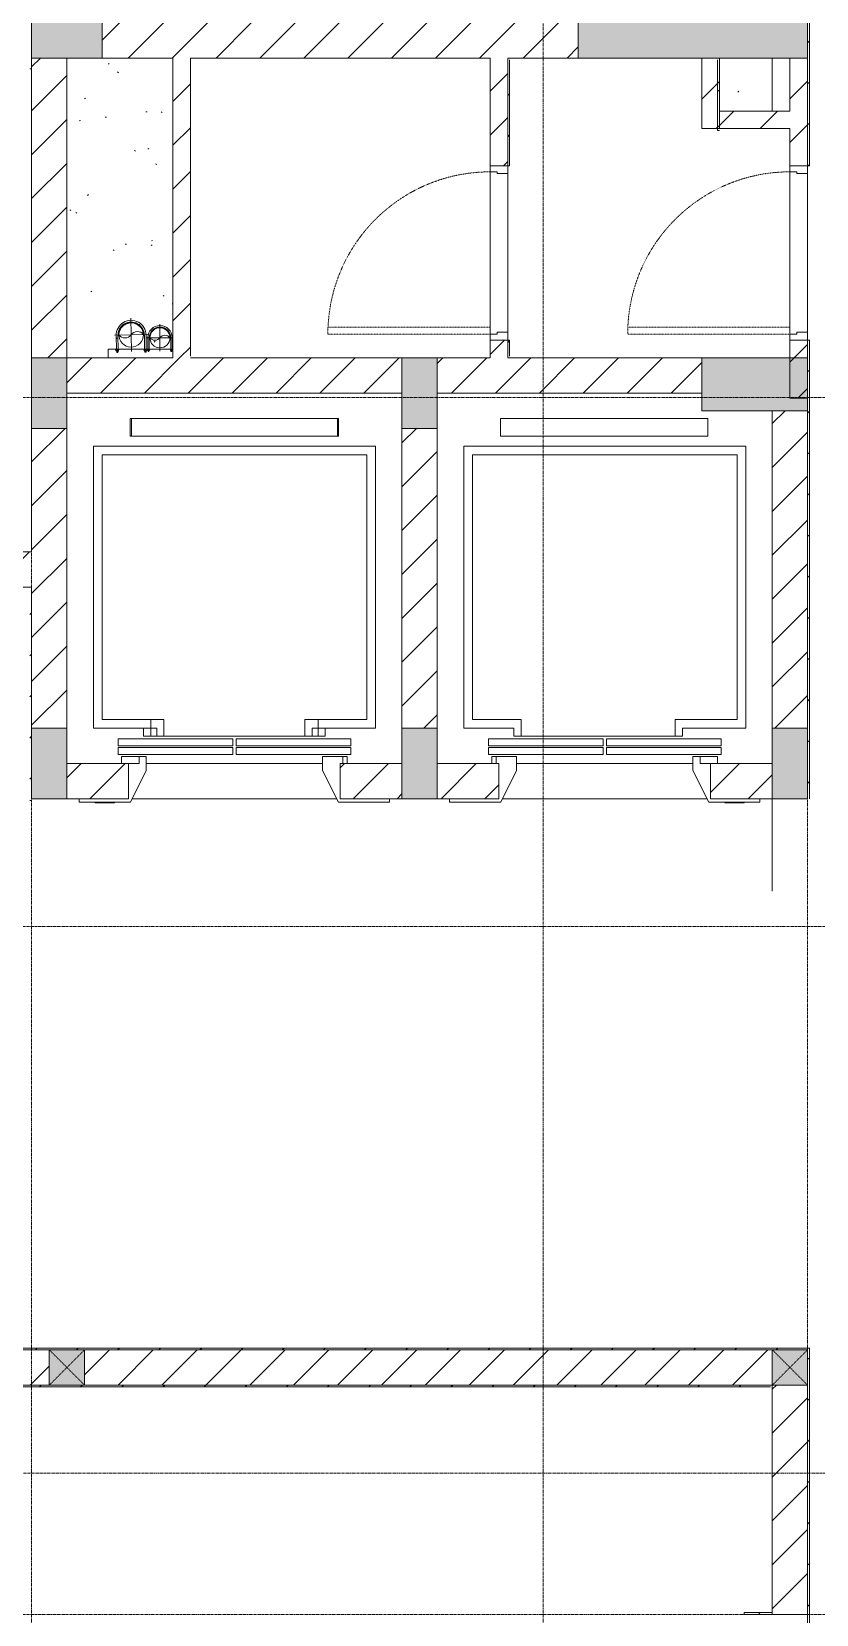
# Model space of a CAD drawing. Header units: millimetres. Extents: x 5356 to 209803, y -16346 to 109894.
# Drawn here: x 112053 to 116502, y 44537 to 53512 of the extents above; entities that cross this region are included whole.
import ezdxf

# ---------------------------------------------------------------- set-up
doc = ezdxf.new("R2010")
doc.units = ezdxf.units.MM
for name, pattern in [('Dash', [6, 3, -3]), ('Grid Line', [22.225, 12.7, -3.175, 3.175, -3.175]), ('IMPORT-CENTER _3_', [10.16, 6.35, -1.27, 1.27, -1.27]), ('IMPORT-Overhead', [3.96875, 2.38125, -1.5875]), ('NET VAN', [1.06, 0.53, -0.53])]:
    doc.linetypes.add(name, pattern=pattern)
for name, color, linetype, lineweight in [('0-1', 7, 'Continuous', 5), ('A-AREA-1', 30, 'IMPORT-Overhead', 9), ('A-CLNG-PATT', 13, 'Continuous', 9), ('A-DETL-GENF-2', 9, 'NET VAN', 9), ('A-DOOR', 31, 'Continuous', 9), ('A-DOOR-FRAM', 31, 'Continuous', 9), ('A-FLOR', 192, 'Continuous', 9), ('A-FLOR-1', 9, 'Continuous', 9), ('A-WALL', 113, 'Continuous', 9), ('A-WALL-3', 113, 'Continuous', 18), ('A-WALL-PATT-3', 111, 'Continuous', 9), ('G-IMPT', 8, 'Continuous', 9), ('G-IMPT-2', 8, 'IMPORT-CENTER _3_', 9), ('I-WALL-3', 2, 'Continuous', 18), ('M-EQPM', 50, 'Continuous', 9), ('S-COLS', 52, 'Continuous', 9), ('S-COLS-1', 254, 'Continuous', 5), ('S-COLS-2', 253, 'Continuous', 18), ('S-COLS-4', 52, 'Continuous', 18), ('S-COLS-5', 52, 'Dash', 9), ('S-COLS-HDLN', 52, 'Dash', 9), ('S-GRID-1', 1, 'Grid Line', 9)]:
    doc.layers.add(name, color=color, linetype=linetype, lineweight=lineweight)
pattern_1 = [(45, (0, 0), (-124.4508, 124.4508), [])]
pattern_2 = [(45, (0, 0), (-116.67262, 116.67262), [])]

# ---------------------------------------------------------------- blocks, each defined once
blk = doc.blocks.new('NCV_TKTC_KET CAU_rvt-1-TKCS_MB ĐỊNH VỊ MỐC TỌA ĐỘ CÔNG TRÌNH')
at = {"layer": 'S-COLS-1'}
for points in [[(115505.9, 53361.9), (116452.6, 53361.9), (116452.6, 53711.9), (115152.6, 53711.9), (115152.6, 53361.9)], [(112452.6, 53361.9), (112452.6, 53561.9), (112052.6, 53561.9), (112052.6, 53361.9)], [(112052.6, 51261.9), (112252.6, 51261.9), (112252.6, 51661.9), (112052.6, 51661.9)], [(114352.6, 51261.9), (114352.6, 51661.9), (114152.6, 51661.9), (114152.6, 51261.9), (114295.4, 51261.9)], [(116452.6, 51361.9), (116452.6, 51661.9), (115852.6, 51661.9), (115852.6, 51361.9)], [(112052.6, 49161.9), (112252.6, 49161.9), (112252.6, 49561.9), (112052.6, 49561.9)], [(114352.6, 49161.9), (114352.6, 49561.9), (114152.6, 49561.9), (114152.6, 49161.9), (114295.4, 49161.9)], [(116452.6, 49161.9), (116452.6, 49561.9), (116252.6, 49561.9), (116252.6, 49161.9)]]:
    blk.add_hatch(color=256, dxfattribs=at).paths.add_polyline_path(points)
at = {"layer": 'A-FLOR-1'}
blk.add_line((115952.6, 53061.9), (115952.6, 53361.9), dxfattribs=at)
at = {"layer": 'S-COLS-2'}
for p, q in [((115152.6, 53711.9), (115152.6, 53361.9)), ((116452.6, 53361.9), (116452.6, 53711.9)), ((112052.6, 53561.9), (112052.6, 53361.9)), ((112452.6, 53361.9), (112452.6, 53561.9)), ((112052.6, 53361.9), (112452.6, 53361.9)), ((115152.6, 53361.9), (116452.6, 53361.9)), ((112252.6, 51661.9), (112052.6, 51661.9)), ((112052.6, 51661.9), (112052.6, 51261.9)), ((112252.6, 51261.9), (112252.6, 51661.9)), ((114352.6, 51661.9), (114152.6, 51661.9)), ((114152.6, 51661.9), (114152.6, 51261.9)), ((114352.6, 51261.9), (114352.6, 51661.9)), ((115852.6, 51661.9), (115852.6, 51361.9)), ((116452.6, 51661.9), (115852.6, 51661.9)), ((116452.6, 51361.9), (116452.6, 51661.9)), ((115852.6, 51361.9), (116452.6, 51361.9)), ((112052.6, 51261.9), (112252.6, 51261.9)), ((114152.6, 51261.9), (114352.6, 51261.9)), ((112252.6, 49561.9), (112052.6, 49561.9)), ((112052.6, 49561.9), (112052.6, 49161.9)), ((112252.6, 49161.9), (112252.6, 49561.9)), ((114352.6, 49561.9), (114152.6, 49561.9)), ((114152.6, 49561.9), (114152.6, 49161.9)), ((114352.6, 49161.9), (114352.6, 49561.9)), ((116452.6, 49561.9), (116252.6, 49561.9)), ((116252.6, 49561.9), (116252.6, 49161.9)), ((116452.6, 49161.9), (116452.6, 49561.9)), ((112052.6, 49161.9), (112252.6, 49161.9)), ((114152.6, 49161.9), (114352.6, 49161.9)), ((116252.6, 49161.9), (116452.6, 49161.9))]:
    blk.add_line(p, q, dxfattribs=at)
blk = doc.blocks.new('FD_02 - FD_03 - FD_03-KY THUAT-900x2200mm-801877-TKCS_MB ĐỊNH VỊ MỐC TỌA ĐỘ CÔNG TRÌNH')
at = {"layer": 'A-DETL-GENF-2'}
for p, q in [((460, -50), (420, -50)), ((420, -50), (420, -970)), ((460, -970), (460, -50)), ((420, -970), (460, -970))]:
    blk.add_line(p, q, dxfattribs=at)
blk.add_arc((460, -50), 920, 180, 267.50809, dxfattribs=at)
at = {"layer": 'A-DOOR-FRAM'}
for p, q in [((-495, 50), (-450, 50)), ((-495, -50), (-495, 50)), ((-450, 50), (-450, -10)), ((450, 50), (495, 50)), ((450, -10), (450, 50)), ((495, 50), (495, -50)), ((-460, -50), (-495, -50)), ((-450, -10), (-460, -10)), ((-460, -10), (-460, -50)), ((460, -10), (450, -10)), ((460, -50), (460, -10)), ((495, -50), (460, -50))]:
    blk.add_line(p, q, dxfattribs=at)
blk = doc.blocks.new('Thang may HIEN - Dài x Rộng - 2000x2000-2402764-TKCS_MB ĐỊNH VỊ MỐC TỌA ĐỘ CÔNG TRÌNH')
at = {"layer": 'A-DOOR'}
for p, q in [((-440, -255), (-440, -300)), ((-400, -255), (-440, -255)), ((475, -255), (-400, -255)), ((-400, -350), (-400, -255)), ((475, -255), (515, -255)), ((475, -350), (475, -255)), ((515, -255), (515, -300)), ((-440, -300), (-800, -300)), ((-800, -300), (-800, -1900)), ((-400, -350), (-750, -350)), ((-750, -350), (-750, -1850)), ((750, -350), (475, -350)), ((800, -300), (515, -300)), ((750, -1850), (750, -350)), ((800, -1900), (800, -300)), ((-750, -1850), (750, -1850)), ((-800, -1900), (800, -1900)), ((590.8, -1955.4), (-584.2, -1955.4)), ((-584.2, -1955.4), (-584.2, -2055.4)), ((590.8, -2055.4), (590.8, -1955.4)), ((-584.2, -2055.4), (590.8, -2055.4))]:
    blk.add_line(p, q, dxfattribs=at)
blk = doc.blocks.new('TKTC_XREF_251221_MB TANG 1 - TKTC_XREF_260130_MB TANG 1_dwg_$cc-V328-TKCS_MB ĐỊNH VỊ MỐC TỌA ĐỘ CÔNG TRÌNH')
at = {"layer": 'G-IMPT'}
blk.add_circle((0, 0), 0.5, dxfattribs=at)
for centre, radius, start, end in [((0, 0), 0.5, 90, 270), ((0.188, 0.25), 0.313, 126.8699, 233.1301), ((-0.188, -0.25), 0.313, 306.8699, 53.1301)]:
    blk.add_arc(centre, radius, start, end, dxfattribs=at)
at = {"layer": 'G-IMPT-2'}
for p, q in [((-0.673, 0), (0.673, 0)), ((0, -0.673), (0, 0.638))]:
    blk.add_line(p, q, dxfattribs=at)
blk = doc.blocks.new('TKTC_XREF_251221_MB TANG 1 - TKTC_XREF_260130_MB TANG 1_dwg_CUM U_DN100-V329-TKCS_MB ĐỊNH VỊ MỐC TỌA ĐỘ CÔNG TRÌNH')
at = {"layer": 'G-IMPT'}
blk.add_hatch(color=256, dxfattribs=at).paths.add_polyline_path([(0, 61), (15.8, 58.9), (30.5, 52.8), (43.1, 43.1), (52.8, 30.5), (58.9, 15.8), (61, 0), (58.9, -15.8), (52.8, -30.5), (43.1, -43.1), (30.5, -52.8), (15.8, -58.9), (0, -61), (0, -57), (14.8, -55.1), (28.5, -49.4), (40.3, -40.3), (49.4, -28.5), (55.1, -14.8), (57, 0), (55.1, 14.8), (49.4, 28.5), (40.3, 40.3), (28.5, 49.4), (14.8, 55.1), (0, 57)])
for p, q in [((-79.1, 66.6), (-79.1, 63.4)), ((-76.6, 66.6), (-76.6, 63.4)), ((-74.6, 66.6), (-74.6, 63.4)), ((-72.7, 69.3), (-72.7, 60.7)), ((-66.9, 67.9), (-71.7, 67.9)), ((-66.9, 62.1), (-71.7, 62.1)), ((-66.9, 70.8), (-66.9, 72.7)), ((-65, 69), (0, 69)), ((-79.1, -63.4), (-79.1, -66.6)), ((-76.6, -63.4), (-76.6, -66.6)), ((-74.6, -63.4), (-74.6, -66.6)), ((-72.7, -60.7), (-72.7, -69.3)), ((-66.9, -62.1), (-71.7, -62.1)), ((-66.9, -67.9), (-71.7, -67.9)), ((-65, -69), (0, -69))]:
    blk.add_line(p, q, dxfattribs=at)
at = {"layer": 'G-IMPT', "flags": 128}
for points in [[(-72.7, 67.6), (-78.1, 67.6), (-78.1, 62.4), (-72.7, 62.4)], [(-71.7, 59.2), (-66.9, 59.2), (-66.9, 70.8), (-71.7, 70.8)], [(-65, 72.7), (-65, 57.3), (-66.9, 57.3), (-66.9, 59.2)], [(-65, 61), (0, 61), (0, 57)], [(-72.7, -62.4), (-78.1, -62.4), (-78.1, -67.6), (-72.7, -67.6)], [(-71.7, -70.8), (-66.9, -70.8), (-66.9, -59.2), (-71.7, -59.2)], [(-66.9, -59.2), (-66.9, -57.3), (-65, -57.3), (-65, -72.7), (-66.9, -72.7), (-66.9, -70.8)], [(-65, -61), (0, -61), (0, -57)]]:
    blk.add_lwpolyline(points, dxfattribs=at)
at = {"layer": 'G-IMPT'}
for centre, radius, start, end in [((-78.1, 66.6), 0.96, 90, 180), ((-78.1, 63.4), 0.96, 180, 270), ((-71.1, 69.3), 1.56, 112.61986, 247.38014), ((-67.9, 65), 4.8, 143.1301, 216.8699), ((-71.1, 60.7), 1.56, 112.61986, 247.38014), ((0, 0), 69, 270, 90), ((0, 0), 61, 270, 90), ((0, 0), 57, 270, 90), ((-78.1, -63.4), 0.96, 90, 180), ((-78.1, -66.6), 0.96, 180, 270), ((-71.1, -60.7), 1.56, 112.61986, 247.38014), ((-67.9, -65), 4.8, 143.1301, 216.8699), ((-71.1, -69.3), 1.56, 112.61986, 247.38014)]:
    blk.add_arc(centre, radius, start, end, dxfattribs=at)
blk = doc.blocks.new('TKTC_XREF_251221_MB TANG 1 - TKTC_XREF_260130_MB TANG 1_dwg_CUM U_DN100-4202115-TKCS_MB ĐỊNH VỊ MỐC TỌA ĐỘ CÔNG TRÌNH')
at = {"layer": 'G-IMPT'}
blk.add_hatch(color=256, dxfattribs=at).paths.add_polyline_path([(0, -61), (0, -57), (14.8, -55.1), (28.5, -49.4), (40.3, -40.3), (49.4, -28.5), (55.1, -14.8), (57, 0), (55.1, 14.8), (49.4, 28.5), (40.3, 40.3), (28.5, 49.4), (14.8, 55.1), (0, 57), (0, 61), (15.8, 58.9), (35.6, 48.9), (43.1, 43.1), (52.8, 30.5), (58.9, 15.8), (61, 0), (58.9, -15.8), (52.8, -30.5), (43.1, -43.1), (30.5, -52.8), (15.8, -58.9)])
for p, q in [((-79.1, 66.6), (-79.1, 63.4)), ((-76.6, 66.6), (-76.6, 63.4)), ((-74.6, 66.6), (-74.6, 63.4)), ((-72.7, 69.3), (-72.7, 60.7)), ((-66.9, 67.9), (-71.7, 67.9)), ((-66.9, 62.1), (-71.7, 62.1)), ((-65, 69), (0, 69)), ((-79.1, -63.4), (-79.1, -66.6)), ((-76.6, -63.4), (-76.6, -66.6)), ((-74.6, -63.4), (-74.6, -66.6)), ((-72.7, -60.7), (-72.7, -69.3)), ((-66.9, -62.1), (-71.7, -62.1)), ((-66.9, -67.9), (-71.7, -67.9)), ((-65, -69), (0, -69))]:
    blk.add_line(p, q, dxfattribs=at)
at = {"layer": 'G-IMPT', "flags": 128}
for points in [[(-72.7, 67.6), (-78.1, 67.6), (-78.1, 62.4), (-72.7, 62.4)], [(-71.7, 59.2), (-66.9, 59.2), (-66.9, 70.8), (-71.7, 70.8)], [(-66.9, 70.8), (-66.9, 72.7), (-65, 72.7), (-65, 57.3), (-66.9, 57.3), (-66.9, 59.2)], [(-65, 61), (0, 61), (0, 57)], [(-72.7, -62.4), (-78.1, -62.4), (-78.1, -67.6), (-72.7, -67.6)], [(-71.7, -70.8), (-66.9, -70.8), (-66.9, -59.2), (-71.7, -59.2)], [(-66.9, -59.2), (-66.9, -57.3), (-65, -57.3), (-65, -72.7), (-66.9, -72.7), (-66.9, -70.8)], [(-65, -61), (0, -61), (0, -57)]]:
    blk.add_lwpolyline(points, dxfattribs=at)
at = {"layer": 'G-IMPT'}
for centre, radius, start, end in [((-78.1, 66.6), 0.96, 90, 180), ((-78.1, 63.4), 0.96, 180, 270), ((-71.1, 69.3), 1.56, 112.61986, 247.38014), ((-67.9, 65), 4.8, 143.1301, 216.8699), ((-71.1, 60.7), 1.56, 112.61986, 247.38014), ((0, 0), 69, 270, 90), ((0, 0), 61, 270, 90), ((0, 0), 57, 270, 90), ((-78.1, -63.4), 0.96, 90, 180), ((-78.1, -66.6), 0.96, 180, 270), ((-71.1, -60.7), 1.56, 112.61986, 247.38014), ((-67.9, -65), 4.8, 143.1301, 216.8699), ((-71.1, -69.3), 1.56, 112.61986, 247.38014)]:
    blk.add_arc(centre, radius, start, end, dxfattribs=at)
blk = doc.blocks.new('TKTC_XREF_251221_MB TANG 1 - TKTC_XREF_260130_MB TANG 1_dwg_$cc-4202118-TKCS_MB ĐỊNH VỊ MỐC TỌA ĐỘ CÔNG TRÌNH')
at = {"layer": 'G-IMPT'}
blk.add_circle((0, 0), 0.5, dxfattribs=at)
for centre, radius, start, end in [((0, 0), 0.5, 90, 270), ((0.188, 0.25), 0.313, 126.8699, 233.1301), ((-0.188, -0.25), 0.313, 306.8699, 53.1301)]:
    blk.add_arc(centre, radius, start, end, dxfattribs=at)
at = {"layer": 'G-IMPT-2'}
for p, q in [((0, -0.673), (0, 0.673)), ((-0.673, 0), (0.673, 0))]:
    blk.add_line(p, q, dxfattribs=at)
blk = doc.blocks.new('TKTC_XREF_251221_MB TANG 1 - TKTC_XREF_260130_MB TANG 1_dwg-4202109-TKCS_MB ĐỊNH VỊ MỐC TỌA ĐỘ CÔNG TRÌNH')
at = {"layer": 'G-IMPT'}
for p, q in [((-91099.1, -348034.7), (-91099.1, -348044.7)), ((-90299, -349634.7), (-90664.7, -349634.7)), ((-90664.7, -349635), (-90664.7, -349684.7))]:
    blk.add_line(p, q, dxfattribs=at)
at = {"layer": 'G-IMPT', "flags": 128}
blk.add_lwpolyline([(-90299, -349634.7), (-90664.7, -349634.7), (-90664.7, -349684.7)], dxfattribs=at)
for name, p, xscale, yscale, zscale, rotation in [('TKTC_XREF_251221_MB TANG 1 - TKTC_XREF_260130_MB TANG 1_dwg_$cc-4202118-TKCS_MB ĐỊNH VỊ MỐC TỌA ĐỘ CÔNG TRÌNH', (-90535.1, -349553.4), 140.0000000000797, 140.0000000000797, 140.0000000000797, 271.0087957877644), ('TKTC_XREF_251221_MB TANG 1 - TKTC_XREF_260130_MB TANG 1_dwg_$cc-V328-TKCS_MB ĐỊNH VỊ MỐC TỌA ĐỘ CÔNG TRÌNH', (-90371.7, -349570.6), 114.0000000000649, 114.0000000000649, 114.0000000000649, 269.9277821117898)]:
    blk.add_blockref(name, p, dxfattribs=dict(xscale=xscale, yscale=yscale, zscale=zscale, rotation=rotation))
at = {"extrusion": (0, 0, -1), "xscale": 1.228070175438593, "yscale": 1.228070175438593, "zscale": -1.228070175438593, "rotation": 88.99120421064113}
blk.add_blockref('TKTC_XREF_251221_MB TANG 1 - TKTC_XREF_260130_MB TANG 1_dwg_CUM U_DN100-4202115-TKCS_MB ĐỊNH VỊ MỐC TỌA ĐỘ CÔNG TRÌNH', (90535, -349556.3), dxfattribs=at)
at = {"extrusion": (0, 0, -1), "zscale": -1, "rotation": 90.072217886616}
blk.add_blockref('TKTC_XREF_251221_MB TANG 1 - TKTC_XREF_260130_MB TANG 1_dwg_CUM U_DN100-V329-TKCS_MB ĐỊNH VỊ MỐC TỌA ĐỘ CÔNG TRÌNH', (90371.6, -349569.7), dxfattribs=at)
blk = doc.blocks.new('TKTC_XREF_251221_MB TANG 1 - TKTC_XREF_251221_MB TANG 1-2038492-TKCS_MB ĐỊNH VỊ MỐC TỌA ĐỘ CÔNG TRÌNH')
blk.add_blockref('TKTC_XREF_251221_MB TANG 1 - TKTC_XREF_260130_MB TANG 1_dwg-4202109-TKCS_MB ĐỊNH VỊ MỐC TỌA ĐỘ CÔNG TRÌNH', (169499.1, 384109.7))
blk = doc.blocks.new('Thang may HIEN - Dài x Rộng - 2000x2000-V340-TKCS_MB ĐỊNH VỊ MỐC TỌA ĐỘ CÔNG TRÌNH')
at = {"layer": 'A-DOOR'}
for p, q in [((-590, 120), (-880, 120)), ((-880, 120), (-880, 100)), ((-880, 100), (-600, 100)), ((-680, 124), (-790, 124)), ((-790, 124), (-790, 120)), ((-680, 120), (-680, 124)), ((-600, 100), (-600, -100)), ((-500, -60), (-590, 120)), ((590, 120), (500, -60)), ((880, 120), (590, 120)), ((600, -100), (600, 100)), ((600, 100), (880, 100)), ((880, 100), (880, 120)), ((-500, -140), (-500, -60)), ((500, -60), (500, -140)), ((-660, -190.4), (-660, -150.4)), ((-660, -150.4), (-10, -150.4)), ((-10, -150.4), (-660, -150.4)), ((-660, -150.4), (-660, -190.4)), ((-600, -100), (-640, -100)), ((-640, -100), (-640, -140)), ((-640, -140), (-540, -140)), ((-600, -100), (-540, -100)), ((-540, -100), (-540, -140)), ((-540, -140), (-500, -140)), ((-10, -150.4), (-10, -190.4)), ((-10, -190.4), (-10, -150.4)), ((660, -150.4), (10, -150.4)), ((10, -150.4), (10, -190.4)), ((10, -150.4), (10, -190.4)), ((660, -150.4), (10, -150.4)), ((500, -140), (615, -140)), ((615, -100), (600, -100)), ((615, -140), (615, -100)), ((640, -100), (615, -100)), ((615, -140), (640, -140)), ((640, -140), (640, -100)), ((660, -190.4), (660, -150.4)), ((660, -190.4), (660, -150.4)), ((-10, -190.4), (-660, -190.4)), ((-660, -190.4), (-10, -190.4)), ((-10, -200.4), (-660, -200.4)), ((-660, -200.4), (-660, -240.4)), ((-10, -200.4), (-660, -200.4)), ((-660, -200.4), (-660, -240.4)), ((-660, -240.4), (-10, -240.4)), ((-660, -240.4), (-10, -240.4)), ((-440, -255), (-440, -300)), ((-400, -255), (-440, -255)), ((475, -255), (-400, -255)), ((-400, -350), (-400, -255)), ((-10, -240.4), (-10, -200.4)), ((-10, -240.4), (-10, -200.4)), ((10, -190.4), (660, -190.4)), ((10, -190.4), (660, -190.4)), ((10, -200.4), (10, -240.4)), ((660, -200.4), (10, -200.4)), ((10, -200.4), (10, -240.4)), ((660, -200.4), (10, -200.4)), ((10, -240.4), (660, -240.4)), ((10, -240.4), (660, -240.4)), ((475, -255), (515, -255)), ((475, -350), (475, -255)), ((515, -255), (515, -300)), ((660, -240.4), (660, -200.4)), ((660, -240.4), (660, -200.4)), ((-440, -300), (-800, -300)), ((-800, -300), (-800, -1900)), ((-400, -350), (-750, -350)), ((-750, -350), (-750, -1850)), ((750, -350), (475, -350)), ((800, -300), (515, -300)), ((750, -1850), (750, -350)), ((800, -1900), (800, -300)), ((-750, -1850), (750, -1850)), ((-800, -1900), (800, -1900)), ((590.8, -1955.4), (-584.2, -1955.4)), ((-584.2, -1955.4), (-584.2, -2055.4)), ((590.8, -2055.4), (590.8, -1955.4)), ((-584.2, -2055.4), (590.8, -2055.4))]:
    blk.add_line(p, q, dxfattribs=at)
blk = doc.blocks.new('Thang may HIEN - Dài x Rộng - 2000x2000-2402870-TKCS_MB ĐỊNH VỊ MỐC TỌA ĐỘ CÔNG TRÌNH')
at = {"layer": 'A-DOOR'}
for p, q in [((-584.2, 1955.4), (-584.2, 2055.4)), ((-584.2, 2055.4), (590.8, 2055.4)), ((590.8, 2055.4), (590.8, 1955.4)), ((-800, 300), (-800, 1900)), ((-800, 1900), (800, 1900)), ((590.8, 1955.4), (-584.2, 1955.4)), ((800, 1900), (800, 300)), ((-750, 350), (-750, 1850)), ((-750, 1850), (750, 1850)), ((750, 1850), (750, 350)), ((-440, 300), (-800, 300)), ((-400, 350), (-750, 350)), ((-440, 255), (-440, 300)), ((-400, 350), (-400, 255)), ((475, 350), (475, 255)), ((750, 350), (475, 350)), ((515, 255), (515, 300)), ((800, 300), (515, 300)), ((-660, 200.4), (-660, 240.4)), ((-660, 240.4), (-10, 240.4)), ((-660, 240.4), (-10, 240.4)), ((-660, 200.4), (-660, 240.4)), ((-10, 200.4), (-660, 200.4)), ((-10, 200.4), (-660, 200.4)), ((-10, 190.4), (-660, 190.4)), ((-660, 190.4), (-660, 150.4)), ((-660, 190.4), (-10, 190.4)), ((-660, 150.4), (-660, 190.4)), ((-400, 255), (-440, 255)), ((475, 255), (-400, 255)), ((-10, 240.4), (-10, 200.4)), ((-10, 240.4), (-10, 200.4)), ((-10, 150.4), (-10, 190.4)), ((-10, 190.4), (-10, 150.4)), ((10, 200.4), (10, 240.4)), ((10, 240.4), (660, 240.4)), ((10, 240.4), (660, 240.4)), ((10, 200.4), (10, 240.4)), ((660, 200.4), (10, 200.4)), ((660, 200.4), (10, 200.4)), ((10, 150.4), (10, 190.4)), ((10, 190.4), (660, 190.4)), ((10, 190.4), (660, 190.4)), ((10, 150.4), (10, 190.4)), ((475, 255), (515, 255)), ((660, 240.4), (660, 200.4)), ((660, 240.4), (660, 200.4)), ((660, 190.4), (660, 150.4)), ((660, 190.4), (660, 150.4)), ((-660, 150.4), (-10, 150.4)), ((-10, 150.4), (-660, 150.4)), ((-640, 140), (-540, 140)), ((-640, 100), (-640, 140)), ((-600, 100), (-640, 100)), ((-600, 100), (-540, 100)), ((-600, -100), (-600, 100)), ((-540, 140), (-500, 140)), ((-540, 100), (-540, 140)), ((-500, 140), (-500, 60)), ((660, 150.4), (10, 150.4)), ((660, 150.4), (10, 150.4)), ((500, 140), (615, 140)), ((500, 60), (500, 140)), ((600, 100), (600, -100)), ((615, 100), (600, 100)), ((615, 140), (615, 100)), ((615, 140), (640, 140)), ((640, 100), (615, 100)), ((640, 140), (640, 100)), ((-500, 60), (-590, -120)), ((590, -120), (500, 60)), ((-880, -120), (-880, -100)), ((-880, -100), (-600, -100)), ((-590, -120), (-880, -120)), ((-790, -124), (-790, -120)), ((-680, -124), (-790, -124)), ((-680, -120), (-680, -124)), ((880, -120), (590, -120)), ((600, -100), (880, -100)), ((880, -100), (880, -120))]:
    blk.add_line(p, q, dxfattribs=at)
blk = doc.blocks.new('G1_SOF - BO TRU - 200x200-3050151-TKCS_MB ĐỊNH VỊ MỐC TỌA ĐỘ CÔNG TRÌNH')
at = {"layer": 'S-COLS-HDLN'}
for p, q in [((-100, 100), (100, -100)), ((100, 100), (-100, -100))]:
    blk.add_line(p, q, dxfattribs=at)

msp = doc.modelspace()

# ---------------------------------------------------------------- hatches: boundary and pattern name
at = {"layer": 'A-CLNG-PATT'}
h = msp.add_hatch(dxfattribs=at)
h.set_pattern_fill('FP_5', color=256, style=0, pattern_type=2)
h.set_pattern_definition([(37.5, (0, 0), (-17.8824, 546.968), [7.376, -424.107, 7.376, -475.204, -461.289]), (37.5, (0, 0), (-17.8824, 546.968), [-914.063, 7.376, -453.913]), (7.5, (0, 0), (502.3874, 801.1234), [7.376, -225.398, 7.376, -381.526, -149.032]), (7.5, (0, 0), (502.3874, 801.1234), [-621.676, 7.376, -141.656]), (327.5, (-349.16, 0), (884.0133, 1.6066), [7.376, -134.559, 7.376, -503.591, -667.095]), (327.5, (-349.16, 0), (884.0133, 1.6066), [-652.902, 7.376, -659.719]), (317.5, (-349.16, 0), (853.3503, 249.1463), [7.376, -63.591, 7.376, -327.591, -383.225]), (317.5, (-349.16, 0), (853.3503, 249.1463), [-405.935, 7.376, -375.849])])
h.paths.add_polyline_path([(112252.6, 51661.9), (112852.6, 51661.9), (112852.6, 53361.9), (112252.6, 53361.9), (112252.6, 51705.6)])
h.paths.add_polyline_path([(110552.6, 51811.9), (110552.6, 51861.9), (110302.6, 51861.9), (110302.6, 51811.9), (110321.9, 51811.9)])
h.paths.add_polyline_path([(116005.3, 53061.9), (116252.6, 53062.4), (116252.6, 53361.9), (115952.6, 53361.9), (115952.6, 53061.9)])
h.paths.add_polyline_path([(112052.6, 53311.9), (112052.6, 53311.9), (112052.6, 53361.9)])
at = {"layer": 'A-WALL-PATT-3'}
h = msp.add_hatch(dxfattribs=at)
h.set_pattern_fill('FP_8', color=256, style=0, pattern_type=2)
h.set_pattern_definition(pattern_2)
h.paths.add_polyline_path([(116462.6, 49161.9), (116462.6, 51761.9), (116452.6, 51761.9), (116452.6, 49161.9)])
h.paths.add_polyline_path([(116452.6, 52751.9), (116462.6, 52751.9), (116462.6, 53861.9), (116452.6, 53861.9), (116452.6, 53361.9)])
h.paths.add_polyline_path([(116452.6, 54951.9), (116462.6, 54951.9), (116462.6, 62061.9), (116452.6, 62061.9), (116452.6, 56635.3)])
h.paths.add_polyline_path([(116452.6, 63151.9), (116462.6, 63151.9), (116462.6, 70111.9), (116452.6, 70111.9), (116452.6, 64526.9)])
h = msp.add_hatch(dxfattribs=at)
h.set_pattern_fill('FP_1', color=256, style=0, pattern_type=2)
h.set_pattern_definition(pattern_1)
h.paths.add_polyline_path([(115152.6, 53361.9), (115152.6, 53561.9), (112452.6, 53561.9), (112452.6, 53361.9), (114752.6, 53361.9)])
h = msp.add_hatch(dxfattribs=at)
h.set_pattern_fill('FP_1', color=256, style=0, pattern_type=2)
h.set_pattern_definition(pattern_1)
h.paths.add_polyline_path([(112052.6, 51661.9), (112252.6, 51661.9), (112252.6, 53361.9), (112052.6, 53361.9), (112052.6, 51705.6)])
h = msp.add_hatch(dxfattribs=at)
h.set_pattern_fill('FP_1', color=256, style=0, pattern_type=2)
h.set_pattern_definition(pattern_1)
h.paths.add_polyline_path([(112852.6, 51661.9), (112952.6, 51661.9), (112952.6, 53361.9), (112852.6, 53361.9), (112852.6, 51705.6)])
h = msp.add_hatch(dxfattribs=at)
h.set_pattern_fill('FP_1', color=256, style=0, pattern_type=2)
h.set_pattern_definition(pattern_1)
h.paths.add_polyline_path([(114652.6, 51661.9), (114752.6, 51661.9), (114752.6, 51761.9), (114652.6, 51761.9)])
h.paths.add_polyline_path([(114752.6, 52751.9), (114752.6, 53361.9), (114652.6, 53361.9), (114652.6, 52751.9), (114692.6, 52751.9)])
h = msp.add_hatch(dxfattribs=at)
h.set_pattern_fill('FP_8', color=256, style=0, pattern_type=2)
h.set_pattern_definition(pattern_2)
h.paths.add_polyline_path([(114762.6, 51671.9), (114762.6, 51761.9), (114752.6, 51761.9), (114752.6, 51671.9)])
h.paths.add_polyline_path([(114762.6, 52751.9), (114762.6, 53352.3), (114752.6, 53352.3), (114752.6, 52751.9)])
h = msp.add_hatch(dxfattribs=at)
h.set_pattern_fill('FP_1', color=256, style=0, pattern_type=2)
h.set_pattern_definition(pattern_1)
h.paths.add_polyline_path([(115952.5, 52961.9), (115952.5, 53361.9), (115852.5, 53361.9), (115852.5, 52961.9)])
h = msp.add_hatch(dxfattribs=at)
h.set_pattern_fill('FP_8', color=256, style=0, pattern_type=2)
h.set_pattern_definition(pattern_2)
h.paths.add_polyline_path([(115952.5, 52951.9), (115952.5, 53352.3), (115942.5, 53352.3), (115942.5, 52951.9)])
h = msp.add_hatch(dxfattribs=at)
h.set_pattern_fill('FP_1', color=256, style=0, pattern_type=2)
h.set_pattern_definition(pattern_1)
h.paths.add_polyline_path([(116352.6, 51433.7), (116452.6, 51433.7), (116452.6, 51761.9), (116352.6, 51761.9), (116352.6, 51661.9)])
h.paths.add_polyline_path([(116452.6, 52751.9), (116452.6, 53361.9), (116352.6, 53361.9), (116352.6, 52751.9), (116392.6, 52751.9)])
h = msp.add_hatch(dxfattribs=at)
h.set_pattern_fill('FP_1', color=256, style=0, pattern_type=2)
h.set_pattern_definition(pattern_1)
h.paths.add_polyline_path([(115952.5, 52961.9), (116352.6, 52961.9), (116352.6, 53061.9), (115952.5, 53061.9)])
h = msp.add_hatch(dxfattribs=at)
h.set_pattern_fill('FP_1', color=256, style=0, pattern_type=2)
h.set_pattern_definition(pattern_1)
h.paths.add_polyline_path([(113085, 51461.9), (114152.6, 51461.9), (114152.6, 51661.9), (112252.6, 51661.9), (112252.6, 51461.9)])
h = msp.add_hatch(dxfattribs=at)
h.set_pattern_fill('FP_1', color=256, style=0, pattern_type=2)
h.set_pattern_definition(pattern_1)
h.paths.add_polyline_path([(115505.9, 51461.9), (115852.6, 51461.9), (115852.6, 51661.9), (114352.6, 51661.9), (114352.6, 51461.9)])
h = msp.add_hatch(dxfattribs=at)
h.set_pattern_fill('FP_1', color=256, style=0, pattern_type=2)
h.set_pattern_definition(pattern_1)
h.paths.add_polyline_path([(116252.6, 49561.9), (116452.6, 49561.9), (116452.6, 51361.9), (116252.6, 51361.9), (116252.6, 50719.4)])
h = msp.add_hatch(dxfattribs=at)
h.set_pattern_fill('FP_1', color=256, style=0, pattern_type=2)
h.set_pattern_definition(pattern_1)
h.paths.add_polyline_path([(112252.6, 49561.9), (112252.6, 51261.9), (112052.6, 51261.9), (112052.6, 49561.9)])
h = msp.add_hatch(dxfattribs=at)
h.set_pattern_fill('FP_1', color=256, style=0, pattern_type=2)
h.set_pattern_definition(pattern_1)
h.paths.add_polyline_path([(114152.6, 49561.9), (114352.6, 49561.9), (114352.6, 51261.9), (114152.6, 51261.9), (114152.6, 50719.4)])
h = msp.add_hatch(dxfattribs=at)
h.set_pattern_fill('FP_1', color=256, style=0, pattern_type=2)
h.set_pattern_definition(pattern_1)
h.paths.add_polyline_path([(109452.6, 50361.9), (112052.6, 50361.9), (112052.6, 50561.9), (109452.6, 50561.9)])
h = msp.add_hatch(dxfattribs=at)
h.set_pattern_fill('FP_8', color=256, style=0, pattern_type=2)
h.set_pattern_definition(pattern_2)
h.paths.add_polyline_path([(112052.6, 50351.9), (112052.6, 50361.9), (109462.6, 50361.9), (109462.6, 50351.9), (112042.6, 50351.9)])
h = msp.add_hatch(dxfattribs=at)
h.set_pattern_fill('FP_8', color=256, style=0, pattern_type=2)
h.set_pattern_definition(pattern_2)
h.paths.add_polyline_path([(112042.6, 49151.9), (112052.6, 49151.9), (112052.6, 50351.9), (112042.6, 50351.9), (112042.6, 49733.1)])
h = msp.add_hatch(dxfattribs=at)
h.set_pattern_fill('FP_1', color=256, style=0, pattern_type=2)
h.set_pattern_definition(pattern_1)
h.paths.add_polyline_path([(114082.6, 49161.9), (114152.6, 49161.9), (114152.6, 49361.9), (113802.6, 49361.9), (113802.6, 49161.9)])
h.paths.add_polyline_path([(112322.6, 49161.9), (112602.6, 49161.9), (112602.6, 49361.9), (112252.6, 49361.9), (112252.6, 49161.9)])
h = msp.add_hatch(dxfattribs=at)
h.set_pattern_fill('FP_1', color=256, style=0, pattern_type=2)
h.set_pattern_definition(pattern_1)
h.paths.add_polyline_path([(115902.6, 49161.9), (116252.6, 49161.9), (116252.6, 49361.9), (115902.6, 49361.9), (115902.6, 49321.9)])
h.paths.add_polyline_path([(114702.6, 49161.9), (114702.6, 49361.9), (114352.6, 49361.9), (114352.6, 49161.9), (114422.6, 49161.9)])
h = msp.add_hatch(dxfattribs=at)
h.set_pattern_fill('FP_8', color=256, style=0, pattern_type=2)
h.set_pattern_definition(pattern_2)
h.paths.add_polyline_path([(114295.4, 46036.9), (116452.6, 46036.9), (116452.6, 46046.9), (109452.6, 46046.9), (109452.6, 46036.9), (112152.6, 46036.9)])
h = msp.add_hatch(dxfattribs=at)
h.set_pattern_fill('FP_8', color=256, style=0, pattern_type=2)
h.set_pattern_definition(pattern_2)
h.paths.add_polyline_path([(116462.6, 35537.4), (116462.6, 46046.9), (116452.6, 46046.9), (116452.6, 35537.4)])
h = msp.add_hatch(dxfattribs=at)
h.set_pattern_fill('FP_1', color=256, style=0, pattern_type=2)
h.set_pattern_definition(pattern_1)
h.paths.add_polyline_path([(109252.6, 45836.9), (109252.6, 46036.9), (107927.6, 46036.9), (107927.6, 45836.9)])
h.paths.add_polyline_path([(112352.6, 45836.9), (116252.6, 45836.9), (116252.6, 46036.9), (112352.6, 46036.9)])
h.paths.add_polyline_path([(111874.6, 45836.9), (112152.6, 45836.9), (112152.6, 46036.9), (109452.6, 46036.9), (109452.6, 45836.9)])
h.paths.add_polyline_path([(106227.6, 45836.9), (106227.6, 46036.9), (105027.6, 46036.9), (105027.6, 45836.9)])
h = msp.add_hatch(dxfattribs=at)
h.set_pattern_fill('FP_8', color=256, style=0, pattern_type=2)
h.set_pattern_definition(pattern_2)
h.paths.add_polyline_path([(116252.6, 45826.9), (116252.6, 45836.9), (107927.6, 45836.9), (107927.6, 45826.9), (116242.6, 45826.9)])
h.paths.add_polyline_path([(106217.6, 45826.9), (106227.6, 45826.9), (106227.6, 45836.9), (105027.6, 45836.9), (105027.6, 45826.9), (105037.6, 45826.9)])
h = msp.add_hatch(dxfattribs=at)
h.set_pattern_fill('FP_1', color=256, style=0, pattern_type=2)
h.set_pattern_definition(pattern_1)
h.paths.add_polyline_path([(116452.6, 44536.9), (116452.6, 45836.9), (116252.6, 45836.9), (116252.6, 44536.9)])
h = msp.add_hatch(dxfattribs=at)
h.set_pattern_fill('FP_8', color=256, style=0, pattern_type=2)
h.set_pattern_definition(pattern_2)
h.paths.add_polyline_path([(116252.6, 44537), (116252.6, 44547), (116092.6, 44547), (116092.6, 44537), (116242.6, 44537)])
at = {"layer": 'S-COLS-1'}
for points in [[(112152.6, 45836.9), (112352.6, 45836.9), (112352.6, 46036.9), (112152.6, 46036.9)], [(116252.6, 45836.9), (116452.6, 45836.9), (116452.6, 46036.9), (116252.6, 46036.9)]]:
    msp.add_hatch(color=256, dxfattribs=at).paths.add_polyline_path(points)

# ---------------------------------------------------------------- linework, layer by layer
at = {"layer": 'A-AREA-1'}
for p, q in [((116252.6, 49561.9), (116252.6, 50737.4)), ((116252.6, 48637.4), (116252.6, 49161.9))]:
    msp.add_line(p, q, dxfattribs=at)
at = {"layer": 'A-FLOR'}
for p, q in [((112852.6, 53362), (112852.6, 51661.9)), ((116252.6, 53361.9), (116252.6, 53061.9))]:
    msp.add_line(p, q, dxfattribs=at)
at = {"layer": 'A-WALL'}
for p, q in [((112952.6, 51671.9), (112952.6, 53352.3)), ((114652.6, 53352.3), (114652.6, 52751.9)), ((114752.6, 52751.9), (114752.6, 53352.3)), ((116452.6, 52751.9), (116452.6, 53361.9)), ((116352.6, 52951.9), (116352.6, 52751.9)), ((114652.6, 51796.9), (114652.6, 52716.9)), ((114752.6, 52706.9), (114752.6, 51806.9)), ((116352.6, 51796.9), (116352.6, 52716.9)), ((116452.6, 52706.9), (116452.6, 51806.9)), ((114652.6, 51761.9), (114652.6, 51661.9)), ((114752.6, 51671.9), (114752.6, 51761.9)), ((116352.6, 51761.9), (116352.6, 51661.9)), ((116452.6, 51433.7), (116452.6, 51761.9)), ((114152.6, 51661.9), (112952.6, 51661.9)), ((109462.6, 50361.9), (112052.6, 50361.9)), ((112052.6, 49561.9), (112052.6, 50361.9)), ((112702.6, 49361.9), (113702.6, 49361.9)), ((114802.6, 49361.9), (115802.6, 49361.9)), ((112252.6, 49161.9), (112322.6, 49161.9)), ((113782.6, 49161.9), (112622.6, 49161.9)), ((114082.6, 49161.9), (114152.6, 49161.9)), ((114352.6, 49161.9), (114422.6, 49161.9)), ((115882.6, 49161.9), (114722.6, 49161.9)), ((116182.6, 49161.9), (116252.6, 49161.9)), ((112152.6, 46036.9), (109452.6, 46036.9)), ((109452.6, 46036.9), (112152.6, 46036.9)), ((112152.6, 45836.9), (112152.6, 46036.9)), ((112352.6, 46036.9), (112352.6, 45836.9)), ((116252.6, 45836.9), (116252.6, 46036.9)), ((109452.6, 45836.9), (112152.6, 45836.9)), ((116452.6, 45836.9), (112352.6, 45836.9)), ((116242.6, 44537), (116252.6, 44537)), ((116252.6, 44537), (116252.6, 44547))]:
    msp.add_line(p, q, dxfattribs=at)
at = {"layer": 'A-WALL-3'}
for p, q in [((112452.6, 53561.9), (112452.6, 53361.9)), ((115152.6, 53361.9), (115152.6, 53561.9)), ((112252.6, 53361.9), (112052.6, 53361.9)), ((112052.6, 53361.9), (112052.6, 51661.9)), ((112252.6, 51461.9), (112252.6, 53361.9)), ((112452.6, 53361.9), (112852.6, 53361.9)), ((112852.6, 53361.9), (112852.6, 51661.9)), ((112952.6, 53361.9), (114652.6, 53361.9)), ((112952.6, 53352.3), (112952.6, 53361.9)), ((114652.6, 53361.9), (114652.6, 53352.3)), ((114752.6, 53361.9), (115152.6, 53361.9)), ((114752.6, 53352.3), (114752.6, 53361.9)), ((115852.5, 53361.9), (115852.5, 52961.9)), ((115952.5, 53361.9), (115852.5, 53361.9)), ((115952.5, 53352.3), (115952.5, 53361.9)), ((116352.6, 53361.9), (116352.6, 53061.9)), ((116452.6, 53361.9), (116352.6, 53361.9)), ((112052.6, 53301.9), (112042.6, 53301.9)), ((112052.6, 50561.9), (112052.6, 53301.9)), ((116352.6, 53061.9), (115952.5, 53061.9)), ((115852.5, 52961.9), (116352.6, 52961.9)), ((116352.6, 52961.9), (116352.6, 52951.9)), ((112852.6, 51661.9), (112052.6, 51661.9)), ((114152.6, 51461.9), (114152.6, 51661.9)), ((114652.6, 51661.9), (114352.6, 51661.9)), ((114352.6, 51661.9), (114352.6, 51461.9)), ((114752.6, 51661.9), (114752.6, 51671.9)), ((115852.6, 51661.9), (114752.6, 51661.9)), ((115852.6, 51461.9), (115852.6, 51661.9)), ((116352.6, 51661.9), (116352.6, 51433.7)), ((112252.6, 51461.9), (114152.6, 51461.9)), ((114352.6, 51461.9), (115852.6, 51461.9)), ((116352.6, 51433.7), (116452.6, 51433.7)), ((116252.6, 51361.9), (116252.6, 49561.9)), ((116452.6, 51361.9), (116252.6, 51361.9)), ((112252.6, 51261.9), (112052.6, 51261.9)), ((112252.6, 49561.9), (112252.6, 51261.9)), ((114152.6, 51261.9), (114152.6, 49561.9)), ((114352.6, 51261.9), (114152.6, 51261.9)), ((114352.6, 49561.9), (114352.6, 51261.9)), ((109252.6, 50561.9), (112052.6, 50561.9)), ((112052.6, 49561.9), (112252.6, 49561.9)), ((114152.6, 49561.9), (114352.6, 49561.9)), ((116252.6, 49561.9), (116452.6, 49561.9)), ((112562.6, 49361.9), (112252.6, 49361.9)), ((112252.6, 49361.9), (112252.6, 49161.9)), ((114152.6, 49361.9), (113842.6, 49361.9)), ((114152.6, 49161.9), (114152.6, 49361.9)), ((114662.6, 49361.9), (114352.6, 49361.9)), ((114352.6, 49361.9), (114352.6, 49161.9)), ((116252.6, 49361.9), (115942.6, 49361.9)), ((116252.6, 49161.9), (116252.6, 49361.9)), ((116252.6, 46036.9), (112352.6, 46036.9)), ((116252.6, 45826.9), (116252.6, 44547)), ((116252.6, 44536.9), (116452.6, 44536.9))]:
    msp.add_line(p, q, dxfattribs=at)
at = {"layer": 'I-WALL-3'}
for p, q in [((116462.6, 52751.9), (116462.6, 53861.9)), ((116452.6, 53711.9), (116452.6, 53361.9)), ((114762.6, 52751.9), (114762.6, 53352.3)), ((115942.5, 53352.3), (115942.5, 52951.9)), ((115952.5, 52961.9), (115952.5, 53352.3)), ((115942.5, 52951.9), (115952.5, 52951.9)), ((114752.6, 52751.9), (114762.6, 52751.9)), ((116452.6, 52751.9), (116462.6, 52751.9)), ((114762.6, 51761.9), (114752.6, 51761.9)), ((114762.6, 51671.9), (114762.6, 51761.9)), ((116462.6, 51761.9), (116452.6, 51761.9)), ((116462.6, 49161.9), (116462.6, 51761.9)), ((116452.6, 51433.7), (116452.6, 49161.9)), ((112052.6, 49161.9), (112052.6, 49561.9)), ((112042.6, 49151.9), (112052.6, 49151.9)), ((116462.6, 46046.9), (109452.6, 46046.9)), ((116462.6, 35527.4), (116462.6, 46046.9)), ((112152.6, 46036.9), (116452.6, 46036.9)), ((116452.6, 46036.9), (116452.6, 35537.4)), ((107927.6, 45826.9), (116242.6, 45826.9)), ((112352.6, 45836.9), (112152.6, 45836.9)), ((116252.6, 45826.9), (116252.6, 45836.9)), ((116252.6, 44547), (116092.6, 44547)), ((116092.6, 44547), (116092.6, 44537)), ((116092.6, 44537), (116242.6, 44537))]:
    msp.add_line(p, q, dxfattribs=at)
at = {"layer": 'S-COLS'}
for p, q in [((112152.6, 46036.9), (112152.6, 45836.9)), ((112352.6, 45836.9), (112352.6, 46036.9)), ((116252.6, 46036.9), (116252.6, 45836.9)), ((116252.6, 45836.9), (116452.6, 45836.9))]:
    msp.add_line(p, q, dxfattribs=at)
at = {"layer": 'S-COLS-4'}
for p, q in [((112352.6, 46036.9), (112152.6, 46036.9)), ((116452.6, 46036.9), (116252.6, 46036.9)), ((116452.6, 45836.9), (116452.6, 46036.9)), ((112152.6, 45836.9), (112352.6, 45836.9))]:
    msp.add_line(p, q, dxfattribs=at)
at = {"layer": 'S-GRID-1'}
for p, q in [((112052.6, 20960.6), (112052.6, 80482.7)), ((114952.6, 20960.6), (114952.6, 80482.7)), ((116452.6, 20960.6), (116452.6, 80482.7)), ((131551.8, 51436.9), (29351.8, 51436.9)), ((131551.8, 48436.9), (29351.8, 48436.9)), ((128757.8, 45336.9), (32145.8, 45336.9)), ((131551.8, 44536.9), (29351.8, 44536.9))]:
    msp.add_line(p, q, dxfattribs=at)

# ---------------------------------------------------------------- block references
at = {"layer": '0-1'}
msp.add_blockref('NCV_TKTC_KET CAU_rvt-1-TKCS_MB ĐỊNH VỊ MỐC TỌA ĐỘ CÔNG TRÌNH', (0, 0), dxfattribs=at)
at = {"layer": 'A-DOOR'}
for name, p, rotation in [('FD_02 - FD_03 - FD_03-KY THUAT-900x2200mm-801877-TKCS_MB ĐỊNH VỊ MỐC TỌA ĐỘ CÔNG TRÌNH', (114702.6, 52256.9), 270), ('FD_02 - FD_03 - FD_03-KY THUAT-900x2200mm-801877-TKCS_MB ĐỊNH VỊ MỐC TỌA ĐỘ CÔNG TRÌNH', (116402.6, 52256.9), 270), ('Thang may HIEN - Dài x Rộng - 2000x2000-2402764-TKCS_MB ĐỊNH VỊ MỐC TỌA ĐỘ CÔNG TRÌNH', (113202.6, 49261.9), 180), ('Thang may HIEN - Dài x Rộng - 2000x2000-V340-TKCS_MB ĐỊNH VỊ MỐC TỌA ĐỘ CÔNG TRÌNH', (115302.6, 49261.9), 180)]:
    msp.add_blockref(name, p, dxfattribs=dict(at, rotation=rotation))
msp.add_blockref('Thang may HIEN - Dài x Rộng - 2000x2000-2402870-TKCS_MB ĐỊNH VỊ MỐC TỌA ĐỘ CÔNG TRÌNH', (113202.6, 49261.9), dxfattribs=at)
at = {"layer": 'M-EQPM'}
msp.add_blockref('TKTC_XREF_251221_MB TANG 1 - TKTC_XREF_251221_MB TANG 1-2038492-TKCS_MB ĐỊNH VỊ MỐC TỌA ĐỘ CÔNG TRÌNH', (33652.6, 17236.9), dxfattribs=at)
at = {"layer": 'S-COLS-5'}
for p in [(112252.6, 45936.9), (116352.6, 45936.9)]:
    msp.add_blockref('G1_SOF - BO TRU - 200x200-3050151-TKCS_MB ĐỊNH VỊ MỐC TỌA ĐỘ CÔNG TRÌNH', p, dxfattribs=at)

doc.saveas('drawing.dxf')
